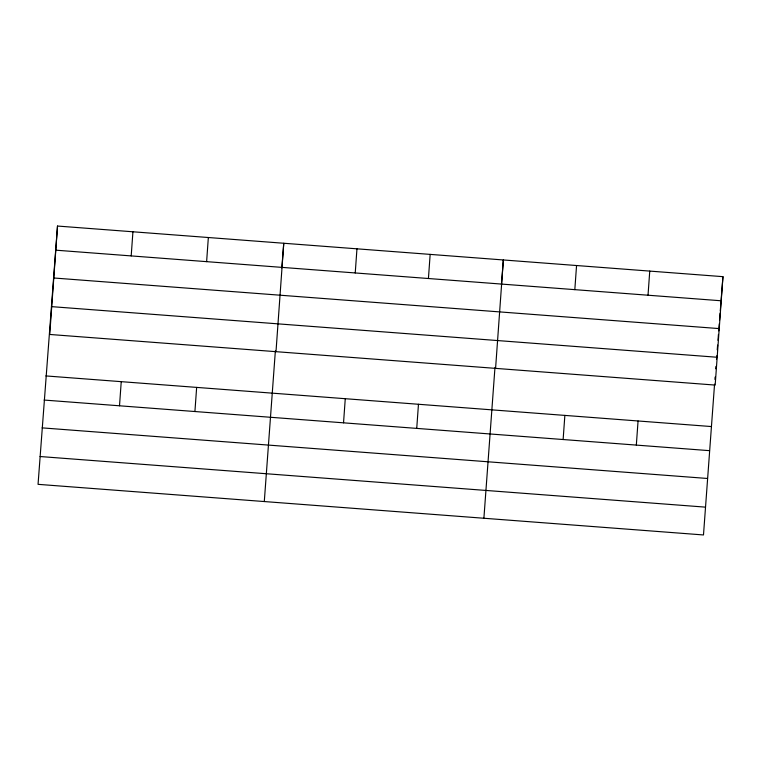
<?xml version="1.0" encoding="UTF-8"?>
<svg xmlns="http://www.w3.org/2000/svg" width="761" height="761" viewBox="0 0 761 761"><rect width="100%" height="100%" fill="white"/><g stroke="black" fill="none" stroke-linecap="round" stroke-linejoin="round"><path stroke-width="1.14" d="M57.513 226.046L49.741 334.46L715.178 385.076L722.95 276.662L57.513 226.046L38.05 484.338L703.487 534.954L714.56 384.143M119.506 405.794L121.237 381.661M131.196 255.915L132.928 231.782M194.921 411.53L196.652 387.397M206.621 261.651L208.343 237.518M264.295 501.547L275.377 350.745M275.996 351.668L283.758 243.254L281.836 267.986M343.534 422.831L345.266 398.707M355.235 272.952L356.957 248.818M416.733 428.395L418.464 404.272M428.433 278.516L430.155 254.393M483.891 518.251L494.973 367.439M495.582 368.372L503.354 259.958L501.423 284.69M563.13 439.535L564.862 415.401M574.821 289.656L576.553 265.522M636.329 445.099L638.06 420.976M648.02 295.22L649.751 271.087M714.931 379.435L715.112 377.075M715.759 368.781L715.949 366.412M716.501 359.306L716.776 355.748M717.243 349.822L717.613 345.085M717.984 340.338L718.441 334.412M718.717 330.864L719.278 323.767M719.554 320.229L720.106 313.161M720.287 310.811L722.95 276.662M55.781 250.179L721.219 300.785M53.793 277.993L719.231 328.6M51.738 306.645L717.176 357.261M45.822 375.924L711.259 426.541M44.09 400.058L709.528 450.664M42.102 427.872L707.53 478.479M40.048 456.524L705.476 507.14"/></g></svg>
